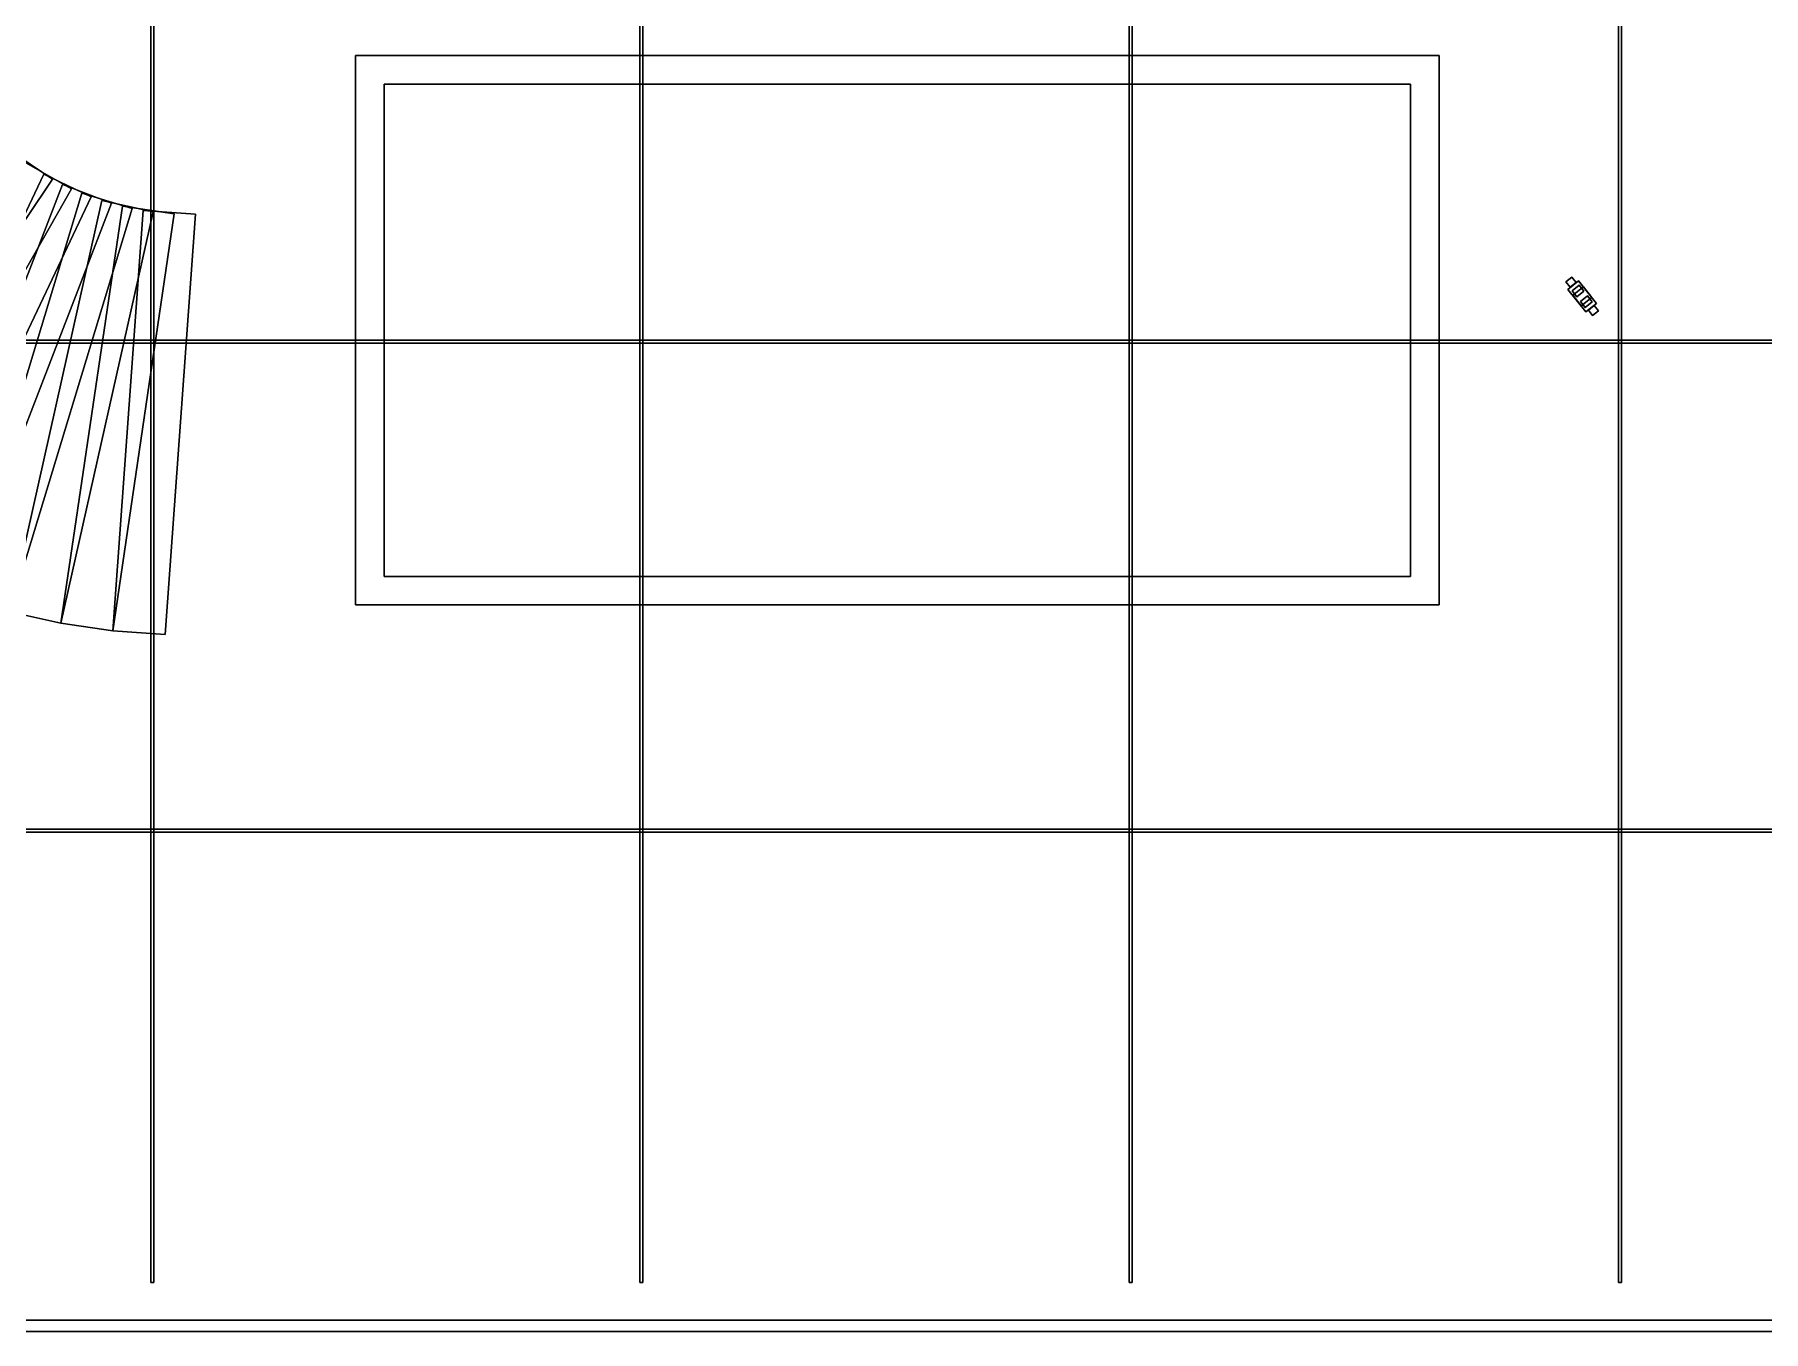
# Model space of a CAD drawing. Header units: metres. Extents: x -0.1 to 82.2, y -0.1 to 82.7.
# Drawn here: x 17.94 to 40.91, y -0.15 to 17.08 of the extents above; entities that cross this region are included whole.
import ezdxf

# ---------------------------------------------------------------- set-up
doc = ezdxf.new("R2010")
doc.units = ezdxf.units.M
for name, color, linetype in [('Entourage_Figures_B', 7, 'CONTINUOUS'), ('Landscape_Planters', 7, 'CONTINUOUS'), ('Landscape_Planting', 7, 'CONTINUOUS'), ('Site_Dropoff', 7, 'CONTINUOUS'), ('Site_Joints', 7, 'CONTINUOUS'), ('Site_Plaza', 7, 'CONTINUOUS')]:
    doc.layers.add(name, color=color, linetype=linetype)

msp = doc.modelspace()

# ---------------------------------------------------------------- linework, layer by layer
at = {"layer": 'Entourage_Figures_B'}
for points in [[(38.284, 13.792, 0.92), (38.362, 13.854, 0.92), (38.418, 13.784, 0.92), (38.34, 13.722, 0.92)], [(38.284, 13.792, 1.34), (38.34, 13.722, 1.34), (38.418, 13.784, 1.34), (38.362, 13.854, 1.34)], [(38.284, 13.792, 0.92), (38.284, 13.792, 1.34), (38.362, 13.854, 1.34), (38.362, 13.854, 0.92)], [(38.284, 13.792, 0.92), (38.34, 13.722, 0.92), (38.34, 13.722, 1.34), (38.284, 13.792, 1.34)], [(38.311, 13.693, 0.8), (38.452, 13.805, 0.8), (38.689, 13.507, 0.8), (38.548, 13.395, 0.8)], [(38.311, 13.693, 1.38), (38.548, 13.395, 1.38), (38.689, 13.507, 1.38), (38.452, 13.805, 1.38)], [(38.311, 13.693, 0.8), (38.311, 13.693, 1.38), (38.452, 13.805, 1.38), (38.452, 13.805, 0.8)], [(38.34, 13.722, 0.92), (38.418, 13.784, 0.92), (38.418, 13.784, 1.34), (38.34, 13.722, 1.34)], [(38.362, 13.854, 0.92), (38.362, 13.854, 1.34), (38.418, 13.784, 1.34), (38.418, 13.784, 0.92)], [(38.452, 13.805, 0.8), (38.452, 13.805, 1.38), (38.689, 13.507, 1.38), (38.689, 13.507, 0.8)], [(38.311, 13.693, 0.8), (38.548, 13.395, 0.8), (38.548, 13.395, 1.38), (38.311, 13.693, 1.38)], [(38.366, 13.672), (38.46, 13.747), (38.522, 13.669), (38.428, 13.594)], [(38.366, 13.672, 0.82), (38.428, 13.594, 0.82), (38.522, 13.669, 0.82), (38.46, 13.747, 0.82)], [(38.366, 13.672), (38.366, 13.672, 0.82), (38.46, 13.747, 0.82), (38.46, 13.747)], [(38.366, 13.672), (38.428, 13.594), (38.428, 13.594, 0.82), (38.366, 13.672, 0.82)], [(38.374, 13.615, 1.46), (38.515, 13.726, 1.46), (38.626, 13.585, 1.46), (38.485, 13.474, 1.46)], [(38.374, 13.615, 1.7), (38.485, 13.474, 1.7), (38.626, 13.585, 1.7), (38.515, 13.726, 1.7)], [(38.374, 13.615, 1.46), (38.374, 13.615, 1.7), (38.515, 13.726, 1.7), (38.515, 13.726, 1.46)], [(38.374, 13.615, 1.46), (38.485, 13.474, 1.46), (38.485, 13.474, 1.7), (38.374, 13.615, 1.7)], [(38.428, 13.594), (38.522, 13.669), (38.522, 13.669, 0.82), (38.428, 13.594, 0.82)], [(38.46, 13.747), (38.46, 13.747, 0.82), (38.522, 13.669, 0.82), (38.522, 13.669)], [(38.478, 13.531), (38.572, 13.606), (38.634, 13.528), (38.54, 13.453)], [(38.478, 13.531, 0.82), (38.54, 13.453, 0.82), (38.634, 13.528, 0.82), (38.572, 13.606, 0.82)], [(38.478, 13.531), (38.478, 13.531, 0.82), (38.572, 13.606, 0.82), (38.572, 13.606)], [(38.485, 13.474, 1.46), (38.626, 13.585, 1.46), (38.626, 13.585, 1.7), (38.485, 13.474, 1.7)], [(38.515, 13.726, 1.46), (38.515, 13.726, 1.7), (38.626, 13.585, 1.7), (38.626, 13.585, 1.46)], [(38.572, 13.606), (38.572, 13.606, 0.82), (38.634, 13.528, 0.82), (38.634, 13.528)], [(38.478, 13.531), (38.54, 13.453), (38.54, 13.453, 0.82), (38.478, 13.531, 0.82)], [(38.54, 13.453), (38.634, 13.528), (38.634, 13.528, 0.82), (38.54, 13.453, 0.82)], [(38.548, 13.395, 0.8), (38.689, 13.507, 0.8), (38.689, 13.507, 1.38), (38.548, 13.395, 1.38)], [(38.582, 13.416, 0.92), (38.66, 13.478, 0.92), (38.716, 13.408, 0.92), (38.638, 13.346, 0.92)], [(38.582, 13.416, 1.34), (38.638, 13.346, 1.34), (38.716, 13.408, 1.34), (38.66, 13.478, 1.34)], [(38.582, 13.416, 0.92), (38.582, 13.416, 1.34), (38.66, 13.478, 1.34), (38.66, 13.478, 0.92)], [(38.582, 13.416, 0.92), (38.638, 13.346, 0.92), (38.638, 13.346, 1.34), (38.582, 13.416, 1.34)], [(38.638, 13.346, 0.92), (38.716, 13.408, 0.92), (38.716, 13.408, 1.34), (38.638, 13.346, 1.34)], [(38.66, 13.478, 0.92), (38.66, 13.478, 1.34), (38.716, 13.408, 1.34), (38.716, 13.408, 0.92)]]:
    msp.add_3dface(points, dxfattribs=at)
at = {"layer": 'Landscape_Planters'}
for points in [[(22.2, 9.5), (22.2, 16.8), (36.6, 16.8), (36.6, 9.5)], [(22.2, 9.5, 0.5), (36.6, 9.5, 0.5), (36.6, 16.8, 0.5), (22.2, 16.8, 0.5)], [(22.2, 9.5), (22.2, 9.5, 0.5), (22.2, 16.8, 0.5), (22.2, 16.8)], [(22.2, 16.8), (22.2, 16.8, 0.5), (36.6, 16.8, 0.5), (36.6, 16.8)], [(36.6, 9.5), (36.6, 16.8), (36.6, 16.8, 0.5), (36.6, 9.5, 0.5)], [(22.2, 9.5), (36.6, 9.5), (36.6, 9.5, 0.5), (22.2, 9.5, 0.5)]]:
    msp.add_3dface(points, dxfattribs=at)
at = {"layer": 'Landscape_Planting'}
for points in [[(22.58, 9.88, 0.36), (22.58, 16.42, 0.36), (36.22, 16.42, 0.36), (36.22, 9.88, 0.36)], [(22.58, 9.88, 0.56), (36.22, 9.88, 0.56), (36.22, 16.42, 0.56), (22.58, 16.42, 0.56)], [(22.58, 9.88, 0.36), (22.58, 9.88, 0.56), (22.58, 16.42, 0.56), (22.58, 16.42, 0.36)], [(22.58, 16.42, 0.36), (22.58, 16.42, 0.56), (36.22, 16.42, 0.56), (36.22, 16.42, 0.36)], [(36.22, 9.88, 0.36), (36.22, 16.42, 0.36), (36.22, 16.42, 0.56), (36.22, 9.88, 0.56)], [(22.58, 9.88, 0.36), (36.22, 9.88, 0.36), (36.22, 9.88, 0.56), (22.58, 9.88, 0.56)]]:
    msp.add_3dface(points, dxfattribs=at)
at = {"layer": 'Site_Dropoff'}
for points in [[(14.475, 10.895, 0.003), (17.596, 15.545, 0.003), (18.175, 15.156, 0.003), (15.054, 10.507, 0.003)], [(14.475, 10.895, 0.019), (15.054, 10.507, 0.019), (18.175, 15.156, 0.019), (17.596, 15.545, 0.019)], [(17.596, 15.545, 0.003), (17.596, 15.545, 0.019), (18.175, 15.156, 0.019), (18.175, 15.156, 0.003)], [(15.054, 10.507, 0.003), (17.822, 15.375, 0.003), (18.428, 15.03, 0.003), (15.66, 10.162, 0.003)], [(15.054, 10.507, 0.019), (15.66, 10.162, 0.019), (18.428, 15.03, 0.019), (17.822, 15.375, 0.019)], [(15.66, 10.162, 0.003), (18.059, 15.222, 0.003), (18.689, 14.923, 0.003), (16.289, 9.863, 0.003)], [(15.66, 10.162, 0.019), (16.289, 9.863, 0.019), (18.689, 14.923, 0.019), (18.059, 15.222, 0.019)], [(15.66, 10.162, 0.003), (15.66, 10.162, 0.019), (18.059, 15.222, 0.019), (18.059, 15.222, 0.003)], [(17.822, 15.375, 0.003), (17.822, 15.375, 0.019), (18.428, 15.03, 0.019), (18.428, 15.03, 0.003)], [(18.059, 15.222, 0.003), (18.059, 15.222, 0.019), (18.689, 14.923, 0.019), (18.689, 14.923, 0.003)], [(15.054, 10.507, 0.003), (18.175, 15.156, 0.003), (18.175, 15.156, 0.019), (15.054, 10.507, 0.019)], [(15.66, 10.162, 0.003), (18.428, 15.03, 0.003), (18.428, 15.03, 0.019), (15.66, 10.162, 0.019)], [(16.289, 9.863, 0.003), (18.308, 15.087, 0.003), (18.958, 14.836, 0.003), (16.94, 9.612, 0.003)], [(16.289, 9.863, 0.019), (16.94, 9.612, 0.019), (18.958, 14.836, 0.019), (18.308, 15.087, 0.019)], [(16.289, 9.863, 0.003), (16.289, 9.863, 0.019), (18.308, 15.087, 0.019), (18.308, 15.087, 0.003)], [(16.94, 9.612, 0.003), (18.565, 14.971, 0.003), (19.232, 14.769, 0.003), (17.607, 9.41, 0.003)], [(16.94, 9.612, 0.019), (17.607, 9.41, 0.019), (19.232, 14.769, 0.019), (18.565, 14.971, 0.019)], [(16.94, 9.612, 0.003), (16.94, 9.612, 0.019), (18.565, 14.971, 0.019), (18.565, 14.971, 0.003)], [(18.308, 15.087, 0.003), (18.308, 15.087, 0.019), (18.958, 14.836, 0.019), (18.958, 14.836, 0.003)], [(18.565, 14.971, 0.003), (18.565, 14.971, 0.019), (19.232, 14.769, 0.019), (19.232, 14.769, 0.003)], [(16.289, 9.863, 0.003), (18.689, 14.923, 0.003), (18.689, 14.923, 0.019), (16.289, 9.863, 0.019)], [(16.94, 9.612, 0.003), (18.958, 14.836, 0.003), (18.958, 14.836, 0.019), (16.94, 9.612, 0.019)], [(17.607, 9.41, 0.003), (18.831, 14.874, 0.003), (19.511, 14.722, 0.003), (18.287, 9.257, 0.003)], [(17.607, 9.41, 0.019), (18.287, 9.257, 0.019), (19.511, 14.722, 0.019), (18.831, 14.874, 0.019)], [(17.607, 9.41, 0.003), (17.607, 9.41, 0.019), (18.831, 14.874, 0.019), (18.831, 14.874, 0.003)], [(17.607, 9.41, 0.003), (19.232, 14.769, 0.003), (19.232, 14.769, 0.019), (17.607, 9.41, 0.019)], [(18.287, 9.257, 0.003), (19.103, 14.798, 0.003), (19.792, 14.696, 0.003), (18.977, 9.156, 0.003)], [(18.287, 9.257, 0.019), (18.977, 9.156, 0.019), (19.792, 14.696, 0.019), (19.103, 14.798, 0.019)], [(18.287, 9.257, 0.003), (18.287, 9.257, 0.019), (19.103, 14.798, 0.019), (19.103, 14.798, 0.003)], [(18.287, 9.257, 0.003), (19.511, 14.722, 0.003), (19.511, 14.722, 0.019), (18.287, 9.257, 0.019)], [(18.831, 14.874, 0.003), (18.831, 14.874, 0.019), (19.511, 14.722, 0.019), (19.511, 14.722, 0.003)], [(18.977, 9.156, 0.003), (19.38, 14.741, 0.003), (20.075, 14.691, 0.003), (19.672, 9.106, 0.003)], [(18.977, 9.156, 0.019), (19.672, 9.106, 0.019), (20.075, 14.691, 0.019), (19.38, 14.741, 0.019)], [(18.977, 9.156, 0.003), (18.977, 9.156, 0.019), (19.38, 14.741, 0.019), (19.38, 14.741, 0.003)], [(19.103, 14.798, 0.003), (19.103, 14.798, 0.019), (19.792, 14.696, 0.019), (19.792, 14.696, 0.003)], [(19.38, 14.741, 0.003), (19.38, 14.741, 0.019), (20.075, 14.691, 0.019), (20.075, 14.691, 0.003)], [(18.977, 9.156, 0.003), (19.792, 14.696, 0.003), (19.792, 14.696, 0.019), (18.977, 9.156, 0.019)], [(19.672, 9.106, 0.003), (20.075, 14.691, 0.003), (20.075, 14.691, 0.019), (19.672, 9.106, 0.019)], [(17.607, 9.41, 0.003), (18.287, 9.257, 0.003), (18.287, 9.257, 0.019), (17.607, 9.41, 0.019)], [(18.287, 9.257, 0.003), (18.977, 9.156, 0.003), (18.977, 9.156, 0.019), (18.287, 9.257, 0.019)], [(18.977, 9.156, 0.003), (19.672, 9.106, 0.003), (19.672, 9.106, 0.019), (18.977, 9.156, 0.019)]]:
    msp.add_3dface(points, dxfattribs=at)
at = {"layer": 'Site_Joints'}
for points in [[(19.48, 0.5, 0.002), (19.48, 25.6, 0.002), (19.52, 25.6, 0.002), (19.52, 0.5, 0.002)], [(19.48, 0.5, 0.01), (19.52, 0.5, 0.01), (19.52, 25.6, 0.01), (19.48, 25.6, 0.01)], [(19.48, 0.5, 0.002), (19.48, 0.5, 0.01), (19.48, 25.6, 0.01), (19.48, 25.6, 0.002)], [(19.52, 0.5, 0.002), (19.52, 25.6, 0.002), (19.52, 25.6, 0.01), (19.52, 0.5, 0.01)], [(25.98, 0.5, 0.002), (25.98, 25.6, 0.002), (26.02, 25.6, 0.002), (26.02, 0.5, 0.002)], [(25.98, 0.5, 0.01), (26.02, 0.5, 0.01), (26.02, 25.6, 0.01), (25.98, 25.6, 0.01)], [(25.98, 0.5, 0.002), (25.98, 0.5, 0.01), (25.98, 25.6, 0.01), (25.98, 25.6, 0.002)], [(26.02, 0.5, 0.002), (26.02, 25.6, 0.002), (26.02, 25.6, 0.01), (26.02, 0.5, 0.01)], [(32.48, 0.5, 0.002), (32.48, 25.6, 0.002), (32.52, 25.6, 0.002), (32.52, 0.5, 0.002)], [(32.48, 0.5, 0.01), (32.52, 0.5, 0.01), (32.52, 25.6, 0.01), (32.48, 25.6, 0.01)], [(32.48, 0.5, 0.002), (32.48, 0.5, 0.01), (32.48, 25.6, 0.01), (32.48, 25.6, 0.002)], [(32.52, 0.5, 0.002), (32.52, 25.6, 0.002), (32.52, 25.6, 0.01), (32.52, 0.5, 0.01)], [(38.98, 0.5, 0.002), (38.98, 25.6, 0.002), (39.02, 25.6, 0.002), (39.02, 0.5, 0.002)], [(38.98, 0.5, 0.01), (39.02, 0.5, 0.01), (39.02, 25.6, 0.01), (38.98, 25.6, 0.01)], [(38.98, 0.5, 0.002), (38.98, 0.5, 0.01), (38.98, 25.6, 0.01), (38.98, 25.6, 0.002)], [(39.02, 0.5, 0.002), (39.02, 25.6, 0.002), (39.02, 25.6, 0.01), (39.02, 0.5, 0.01)], [(0.5, 12.98, 0.002), (0.5, 13.02, 0.002), (81.5, 13.02, 0.002), (81.5, 12.98, 0.002)], [(0.5, 12.98, 0.01), (81.5, 12.98, 0.01), (81.5, 13.02, 0.01), (0.5, 13.02, 0.01)], [(0.5, 13.02, 0.002), (0.5, 13.02, 0.01), (81.5, 13.02, 0.01), (81.5, 13.02, 0.002)], [(0.5, 12.98, 0.002), (81.5, 12.98, 0.002), (81.5, 12.98, 0.01), (0.5, 12.98, 0.01)], [(0.5, 6.48, 0.002), (0.5, 6.52, 0.002), (81.5, 6.52, 0.002), (81.5, 6.48, 0.002)], [(0.5, 6.48, 0.01), (81.5, 6.48, 0.01), (81.5, 6.52, 0.01), (0.5, 6.52, 0.01)], [(0.5, 6.52, 0.002), (0.5, 6.52, 0.01), (81.5, 6.52, 0.01), (81.5, 6.52, 0.002)], [(0.5, 6.48, 0.002), (81.5, 6.48, 0.002), (81.5, 6.48, 0.01), (0.5, 6.48, 0.01)], [(19.48, 0.5, 0.002), (19.52, 0.5, 0.002), (19.52, 0.5, 0.01), (19.48, 0.5, 0.01)], [(25.98, 0.5, 0.002), (26.02, 0.5, 0.002), (26.02, 0.5, 0.01), (25.98, 0.5, 0.01)], [(32.48, 0.5, 0.002), (32.52, 0.5, 0.002), (32.52, 0.5, 0.01), (32.48, 0.5, 0.01)], [(38.98, 0.5, 0.002), (39.02, 0.5, 0.002), (39.02, 0.5, 0.01), (38.98, 0.5, 0.01)]]:
    msp.add_3dface(points, dxfattribs=at)
at = {"layer": 'Site_Plaza'}
for points in [[(-0.15, -0.15, -0.18), (-0.15, 82.65, -0.18), (82.15, 82.65, -0.18), (82.15, -0.15, -0.18)], [(-0.15, -0.15, -0.02), (82.15, -0.15, -0.02), (82.15, 82.65, -0.02), (-0.15, 82.65, -0.02)], [(0, 0, -0.6), (0, 82.5, -0.6), (82, 82.5, -0.6), (82, 0, -0.6)], [(0, 0), (82, 0), (82, 82.5), (0, 82.5)], [(0, 0, -0.6), (82, 0, -0.6), (82, 0), (0, 0)], [(-0.15, -0.15, -0.18), (82.15, -0.15, -0.18), (82.15, -0.15, -0.02), (-0.15, -0.15, -0.02)]]:
    msp.add_3dface(points, dxfattribs=at)

doc.saveas('drawing.dxf')
